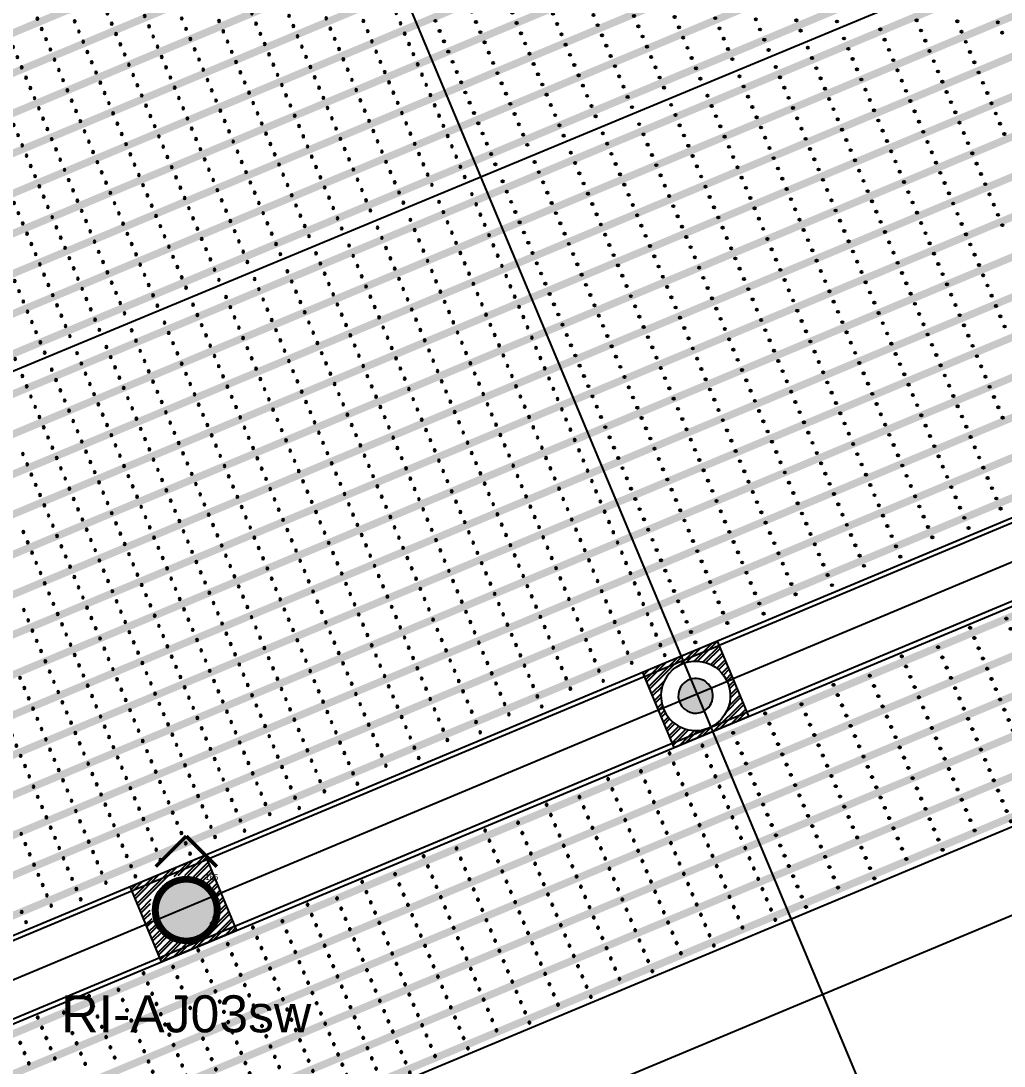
# Model space of a CAD drawing. Header units: millimetres. Extents: x 768159 to 833032, y -1374957 to -1225629.
# Drawn here: x 817467 to 820123, y -1276238 to -1273414 of the extents above; entities that cross this region are included whole.
import ezdxf
from ezdxf.enums import TextEntityAlignment as Align
from ezdxf.xclip import XClip

# ---------------------------------------------------------------- set-up
doc = ezdxf.new("R2010")
doc.units = ezdxf.units.MM
doc.header["$LTSCALE"] = 10
doc.header["$MEASUREMENT"] = 0
doc.header["$XCLIPFRAME"] = 0
doc.set_wipeout_variables(frame=1)
doc.linetypes.add('CENTER', pattern=[50.8, 31.75, -6.35, 6.35, -6.35])
for name, color, linetype in [('I—平顶—分格线', 8, 'Continuous'), ('I—平顶—喷淋', 21, 'Continuous'), ('I—平顶—暖通', 144, 'Continuous'), ('I—平顶—灯具', 62, 'Continuous'), ('I—平顶—造型', 122, 'Continuous')]:
    doc.layers.add(name, color=color, linetype=linetype)
doc.styles.add('ARIAL', font='arial.ttf')
doc.styles.get("Standard").update_dxf_attribs({"font": 'arial.ttf'})
doc.dimstyles.new('標準', dxfattribs={"dimtxt": 2.5, "dimasz": 0.8, "dimexe": 0, "dimexo": 0, "dimgap": 1, "dimtad": 1, "dimdec": 0, "dimzin": 0, "dimdsep": 46, "dimtxsty": 'Standard', "dimblk": 'DOT', "dimcen": 1, "dimaunit": 1, "dimadec": 3, "dimazin": 0, "dimtfac": 1, "dimtdec": 0, "dimtmove": 2, "dimatfit": 3, "dimfxl": 1, "dimtolj": 1, "dimtzin": 0, "dimarcsym": 0})

# ---------------------------------------------------------------- blocks, each defined once
blk = doc.blocks.new('100')
at = {"layer": 'I—平顶—分格线'}
for centre in [(-1050, -20), (-850, -20), (-650, -20), (-450, -20), (-250, -20), (-50, -20), (-950, -35), (-850, -50), (-750, -35), (-650, -50), (-550, -35), (-450, -50), (-350, -35), (-250, -50), (-150, -35), (-50, -50), (-950, -65), (-850, -80), (-750, -65), (-650, -80), (-550, -65), (-450, -80), (-350, -65), (-250, -80), (-150, -65), (-50, -80), (-950, -95), (-850, -110), (-750, -95), (-650, -110), (-550, -95), (-450, -110), (-350, -95), (-250, -110), (-150, -95), (-50, -110), (-950, -125), (-850, -140), (-750, -125), (-650, -140), (-550, -125), (-450, -140), (-350, -125), (-250, -140), (-150, -125), (-50, -140), (-950, -155), (-850, -170), (-750, -155), (-650, -170), (-550, -155), (-450, -170), (-350, -155), (-250, -170), (-150, -155), (-50, -170), (-950, -185), (-850, -200), (-750, -185), (-650, -200), (-550, -185), (-450, -200), (-350, -185), (-250, -200), (-150, -185), (-50, -200), (-950, -215), (-750, -215), (-550, -215), (-350, -215), (-150, -215), (-950, -245), (-850, -230), (-750, -245), (-650, -230), (-550, -245), (-450, -230), (-350, -245), (-250, -230), (-150, -245), (-50, -230), (-1050, -260), (-950, -275), (-850, -260), (-750, -275), (-650, -260), (-550, -275), (-450, -260), (-350, -275), (-250, -260), (-150, -275), (-50, -260), (-1050, -290), (-950, -305), (-850, -290), (-750, -305), (-650, -290), (-550, -305), (-450, -290), (-350, -305), (-250, -290), (-150, -305), (-50, -290), (-1050, -320), (-950, -335), (-850, -320), (-750, -335), (-650, -320), (-550, -335), (-450, -320), (-350, -335), (-250, -320), (-150, -335), (-50, -320), (-1050, -350), (-950, -365), (-850, -350), (-750, -365), (-650, -350), (-550, -365), (-450, -350), (-350, -365), (-250, -350), (-150, -365), (-50, -350), (-1050, -380), (-950, -395), (-850, -380), (-750, -395), (-650, -380), (-550, -395), (-450, -380), (-350, -395), (-250, -380), (-150, -395), (-50, -380), (-1050, -410), (-950, -425), (-850, -410), (-750, -425), (-650, -410), (-550, -425), (-450, -410), (-350, -425), (-250, -410), (-150, -425), (-50, -410), (-1050, -440), (-850, -440), (-650, -440), (-450, -440), (-250, -440), (-50, -440), (-1050, -470), (-950, -455), (-850, -470), (-750, -455), (-650, -470), (-550, -455), (-450, -470), (-350, -455), (-250, -470), (-150, -455), (-50, -470), (-1150, -485), (-1050, -500), (-950, -485), (-850, -500), (-750, -485), (-650, -500), (-550, -485), (-450, -500), (-350, -485), (-250, -500), (-150, -485), (-50, -500), (-1150, -515), (-1050, -530), (-950, -515), (-850, -530), (-750, -515), (-650, -530), (-550, -515), (-450, -530), (-350, -515), (-250, -530), (-150, -515), (-50, -530), (-1150, -545), (-1050, -560), (-950, -545), (-850, -560), (-750, -545), (-650, -560), (-550, -545), (-450, -560), (-350, -545), (-250, -560), (-150, -545), (-50, -560), (-1150, -575), (-1050, -590), (-950, -575), (-850, -590), (-750, -575), (-650, -590), (-550, -575), (-450, -590), (-350, -575), (-250, -590), (-150, -575), (-50, -590), (-1150, -605), (-1050, -620), (-950, -605), (-850, -620), (-750, -605), (-650, -620), (-550, -605), (-450, -620), (-350, -605), (-250, -620), (-150, -605), (-50, -620), (-1150, -635), (-1050, -650), (-950, -635), (-850, -650), (-750, -635), (-650, -650), (-550, -635), (-450, -650), (-350, -635), (-250, -650), (-150, -635), (-50, -650), (-1150, -665), (-1050, -680), (-950, -665), (-850, -680), (-750, -665), (-650, -680), (-550, -665), (-450, -680), (-350, -665), (-250, -680), (-150, -665), (-50, -680), (-1150, -695), (-950, -695), (-750, -695), (-550, -695), (-350, -695), (-150, -695), (-1150, -725), (-1050, -710), (-950, -725), (-850, -710), (-750, -725), (-650, -710), (-550, -725), (-450, -710), (-350, -725), (-250, -710), (-150, -725), (-50, -710), (-1250, -740), (-1150, -755), (-1050, -740), (-950, -755), (-850, -740), (-750, -755), (-650, -740), (-550, -755), (-450, -740), (-350, -755), (-250, -740), (-150, -755), (-50, -740), (-1250, -770), (-1150, -785), (-1050, -770), (-950, -785), (-850, -770), (-750, -785), (-650, -770), (-550, -785), (-450, -770), (-350, -785), (-250, -770), (-150, -785), (-50, -770), (-1250, -800), (-1150, -815), (-1050, -800), (-950, -815), (-850, -800), (-750, -815), (-650, -800), (-550, -815), (-450, -800), (-350, -815), (-250, -800), (-150, -815), (-50, -800), (-1250, -830), (-1150, -845), (-1050, -830), (-950, -845), (-850, -830), (-750, -845), (-650, -830), (-550, -845), (-450, -830), (-350, -845), (-250, -830), (-150, -845), (-50, -830), (-1250, -860), (-1150, -875), (-1050, -860), (-950, -875), (-850, -860), (-750, -875), (-650, -860), (-550, -875), (-450, -860), (-350, -875), (-250, -860), (-150, -875), (-50, -860), (-1250, -890), (-1150, -905), (-1050, -890), (-950, -905), (-850, -890), (-750, -905), (-650, -890), (-550, -905), (-450, -890), (-350, -905), (-250, -890), (-150, -905), (-50, -890), (-1250, -920), (-1050, -920), (-850, -920), (-650, -920), (-450, -920), (-250, -920), (-50, -920), (-1250, -950), (-1150, -935), (-1050, -950), (-950, -935), (-850, -950), (-750, -935), (-650, -950), (-550, -935), (-450, -950), (-350, -935), (-250, -950), (-150, -935), (-50, -950), (-1350, -965), (-1250, -980), (-1150, -965), (-1050, -980), (-950, -965), (-850, -980), (-750, -965), (-650, -980), (-550, -965), (-450, -980), (-350, -965), (-250, -980), (-150, -965), (-50, -980), (-1350, -995), (-1250, -1010), (-1150, -995), (-1050, -1010), (-950, -995), (-850, -1010), (-750, -995), (-650, -1010), (-550, -995), (-450, -1010), (-350, -995), (-250, -1010), (-150, -995), (-50, -1010), (-1350, -1025), (-1250, -1040), (-1150, -1025), (-1050, -1040), (-950, -1025), (-850, -1040), (-750, -1025), (-650, -1040), (-550, -1025), (-450, -1040), (-350, -1025), (-250, -1040), (-150, -1025), (-50, -1040), (-1350, -1055), (-1250, -1070), (-1150, -1055), (-1050, -1070), (-950, -1055), (-850, -1070), (-750, -1055), (-650, -1070), (-550, -1055), (-450, -1070), (-350, -1055), (-250, -1070), (-150, -1055), (-50, -1070), (-1350, -1085), (-1250, -1100), (-1150, -1085), (-1050, -1100), (-950, -1085), (-850, -1100), (-750, -1085), (-650, -1100), (-550, -1085), (-450, -1100), (-350, -1085), (-250, -1100), (-150, -1085), (-50, -1100), (-1350, -1115), (-1250, -1130), (-1150, -1115), (-1050, -1130), (-950, -1115), (-850, -1130), (-750, -1115), (-650, -1130), (-550, -1115), (-450, -1130), (-350, -1115), (-250, -1130), (-150, -1115), (-50, -1130), (-1350, -1145), (-1250, -1160), (-1150, -1145), (-1050, -1160), (-950, -1145), (-850, -1160), (-750, -1145), (-650, -1160), (-550, -1145), (-450, -1160), (-350, -1145), (-250, -1160), (-150, -1145), (-50, -1160), (-1350, -1175), (-1150, -1175), (-950, -1175), (-750, -1175), (-550, -1175), (-350, -1175), (-150, -1175), (-1350, -1205), (-1250, -1190), (-1150, -1205), (-1050, -1190), (-950, -1205), (-850, -1190), (-750, -1205), (-650, -1190), (-550, -1205), (-450, -1190), (-350, -1205), (-250, -1190), (-150, -1205), (-50, -1190), (-1450, -1220), (-1350, -1235), (-1250, -1220), (-1150, -1235), (-1050, -1220), (-950, -1235), (-850, -1220), (-750, -1235), (-650, -1220), (-550, -1235), (-450, -1220), (-350, -1235), (-250, -1220), (-150, -1235), (-50, -1220), (-1450, -1250), (-1350, -1265), (-1250, -1250), (-1150, -1265), (-1050, -1250), (-950, -1265), (-850, -1250), (-750, -1265), (-650, -1250), (-550, -1265), (-450, -1250), (-350, -1265), (-250, -1250), (-150, -1265), (-50, -1250), (-1350, -1295), (-1250, -1280), (-1150, -1295), (-1050, -1280), (-950, -1295), (-850, -1280), (-750, -1295), (-650, -1280), (-550, -1295), (-450, -1280), (-350, -1295), (-250, -1280), (-150, -1295), (-50, -1280), (-1250, -1310), (-1150, -1325), (-1050, -1310), (-950, -1325), (-850, -1310), (-750, -1325), (-650, -1310), (-550, -1325), (-450, -1310), (-350, -1325), (-250, -1310), (-150, -1325), (-50, -1310), (-1250, -1340), (-1150, -1355), (-1050, -1340), (-950, -1355), (-850, -1340), (-750, -1355), (-650, -1340), (-550, -1355), (-450, -1340), (-350, -1355), (-250, -1340), (-150, -1355), (-50, -1340), (-1050, -1370), (-950, -1385), (-850, -1370), (-750, -1385), (-650, -1370), (-550, -1385), (-450, -1370), (-350, -1385), (-250, -1370), (-150, -1385), (-50, -1370)]:
    blk.add_circle(centre, 3, dxfattribs=at)
blk = doc.blocks.new('7890')
at = {"layer": 'I—平顶—分格线', "color": 3}
for centre in [(-1910, -20), (-1750, -20), (-1590, -20), (-1430, -20), (-1270, -20), (-1110, -20), (-1910, -50), (-1830, -35), (-1750, -50), (-1670, -35), (-1590, -50), (-1510, -35), (-1430, -50), (-1350, -35), (-1270, -50), (-1190, -35), (-1110, -50), (-1030, -35), (-1830, -65), (-1750, -80), (-1670, -65), (-1590, -80), (-1510, -65), (-1430, -80), (-1350, -65), (-1270, -80), (-1190, -65), (-1110, -80), (-1030, -65), (-1830, -95), (-1750, -110), (-1670, -95), (-1590, -110), (-1510, -95), (-1430, -110), (-1350, -95), (-1270, -110), (-1190, -95), (-1110, -110), (-1030, -95), (-1830, -125), (-1750, -140), (-1670, -125), (-1590, -140), (-1510, -125), (-1430, -140), (-1350, -125), (-1270, -140), (-1190, -125), (-1110, -140), (-1030, -125), (-1830, -155), (-1750, -170), (-1670, -155), (-1590, -170), (-1510, -155), (-1430, -170), (-1350, -155), (-1270, -170), (-1190, -155), (-1110, -170), (-1030, -155), (-1830, -185), (-1750, -200), (-1670, -185), (-1590, -200), (-1510, -185), (-1430, -200), (-1350, -185), (-1270, -200), (-1190, -185), (-1110, -200), (-1030, -185), (-1830, -215), (-1670, -215), (-1510, -215), (-1350, -215), (-1190, -215), (-1030, -215), (-1830, -245), (-1750, -230), (-1670, -245), (-1590, -230), (-1510, -245), (-1430, -230), (-1350, -245), (-1270, -230), (-1190, -245), (-1110, -230), (-1030, -245), (-1750, -260), (-1670, -275), (-1590, -260), (-1510, -275), (-1430, -260), (-1350, -275), (-1270, -260), (-1190, -275), (-1110, -260), (-1030, -275), (-1750, -290), (-1670, -305), (-1590, -290), (-1510, -305), (-1430, -290), (-1350, -305), (-1270, -290), (-1190, -305), (-1110, -290), (-1030, -305), (-1750, -320), (-1670, -335), (-1590, -320), (-1510, -335), (-1430, -320), (-1350, -335), (-1270, -320), (-1190, -335), (-1110, -320), (-1030, -335), (-1830, -365), (-1750, -350), (-1670, -365), (-1590, -350), (-1510, -365), (-1430, -350), (-1350, -365), (-1270, -350), (-1190, -365), (-1110, -350), (-1030, -365), (-1910, -380), (-1830, -395), (-1750, -380), (-1670, -395), (-1590, -380), (-1510, -395), (-1430, -380), (-1350, -395), (-1270, -380), (-1190, -395), (-1110, -380), (-1030, -395), (-1910, -410), (-1830, -425), (-1750, -410), (-1670, -425), (-1590, -410), (-1510, -425), (-1430, -410), (-1350, -425), (-1270, -410), (-1190, -425), (-1110, -410), (-1030, -425), (-1910, -440), (-1750, -440), (-1590, -440), (-1430, -440), (-1270, -440), (-1110, -440), (-1910, -470), (-1830, -455), (-1750, -470), (-1670, -455), (-1590, -470), (-1510, -455), (-1430, -470), (-1350, -455), (-1270, -470), (-1190, -455), (-1110, -470), (-1030, -455), (-1910, -500), (-1830, -485), (-1750, -500), (-1670, -485), (-1590, -500), (-1510, -485), (-1430, -500), (-1350, -485), (-1270, -500), (-1190, -485), (-1110, -500), (-1030, -485), (-1910, -530), (-1830, -515), (-1750, -530), (-1670, -515), (-1590, -530), (-1510, -515), (-1430, -530), (-1350, -515), (-1270, -530), (-1190, -515), (-1110, -530), (-1030, -515), (-1830, -545), (-1670, -545), (-1590, -560), (-1510, -545), (-1430, -560), (-1350, -545), (-1270, -560), (-1190, -545), (-1110, -560), (-1030, -545), (-1670, -575), (-1590, -590), (-1510, -575), (-1430, -590), (-1350, -575), (-1270, -590), (-1190, -575), (-1110, -590), (-1030, -575), (-1670, -605), (-1590, -620), (-1510, -605), (-1430, -620), (-1350, -605), (-1270, -620), (-1190, -605), (-1110, -620), (-1030, -605), (-1670, -635), (-1590, -650), (-1510, -635), (-1430, -650), (-1350, -635), (-1270, -650), (-1190, -635), (-1110, -650), (-1030, -635), (-1590, -680), (-1510, -665), (-1430, -680), (-1350, -665), (-1270, -680), (-1190, -665), (-1110, -680), (-1030, -665), (-1510, -695), (-1350, -695), (-1190, -695), (-1030, -695), (-1590, -710), (-1510, -725), (-1430, -710), (-1350, -725), (-1270, -710), (-1190, -725), (-1110, -710), (-1030, -725), (-1590, -740), (-1510, -755), (-1430, -740), (-1350, -755), (-1270, -740), (-1190, -755), (-1110, -740), (-1030, -755), (-1590, -770), (-1510, -785), (-1430, -770), (-1350, -785), (-1270, -770), (-1190, -785), (-1110, -770), (-1030, -785), (-1590, -800), (-1510, -815), (-1430, -800), (-1350, -815), (-1270, -800), (-1190, -815), (-1110, -800), (-1030, -815), (-1510, -845), (-1430, -830), (-1350, -845), (-1270, -830), (-1190, -845), (-1110, -830), (-1030, -845), (-1510, -875), (-1430, -860), (-1350, -875), (-1270, -860), (-1190, -875), (-1110, -860), (-1030, -875), (-1510, -905), (-1430, -890), (-1350, -905), (-1270, -890), (-1190, -905), (-1110, -890), (-1030, -905), (-1430, -920), (-1270, -920), (-1110, -920), (-1510, -935), (-1430, -950), (-1350, -935), (-1270, -950), (-1190, -935), (-1110, -950), (-1030, -935), (-1510, -965), (-1430, -980), (-1350, -965), (-1270, -980), (-1190, -965), (-1110, -980), (-1030, -965), (-1510, -995), (-1430, -1010), (-1350, -995), (-1270, -1010), (-1190, -995), (-1110, -1010), (-1030, -995), (-1430, -1040), (-1350, -1025), (-1270, -1040), (-1190, -1025), (-1110, -1040), (-1030, -1025), (-1430, -1070), (-1350, -1055), (-1270, -1070), (-1190, -1055), (-1110, -1070), (-1030, -1055), (-1430, -1100), (-1350, -1085), (-1270, -1100), (-1190, -1085), (-1110, -1100), (-1030, -1085), (-1430, -1130), (-1350, -1115), (-1270, -1130), (-1190, -1115), (-1110, -1130), (-1030, -1115), (-1430, -1160), (-1350, -1145), (-1270, -1160), (-1190, -1145), (-1110, -1160), (-1030, -1145), (-1350, -1175), (-1190, -1175), (-1030, -1175), (-1430, -1190), (-1350, -1205), (-1270, -1190), (-1190, -1205), (-1110, -1190), (-1030, -1205), (-1350, -1235), (-1270, -1220), (-1190, -1235), (-1110, -1220), (-1030, -1235), (-1350, -1265), (-1270, -1250), (-1190, -1265), (-1110, -1250), (-1030, -1265), (-1350, -1295), (-1270, -1280), (-1190, -1295), (-1110, -1280), (-1030, -1295), (-1350, -1325), (-1270, -1310), (-1190, -1325), (-1110, -1310), (-1030, -1325), (-1350, -1355), (-1270, -1340), (-1190, -1355), (-1110, -1340), (-1030, -1355), (-1350, -1385), (-1270, -1370), (-1190, -1385), (-1110, -1370), (-1030, -1385)]:
    blk.add_circle(centre, 3, dxfattribs=at)
at = {"layer": 'I—平顶—分格线'}
for centre in [(-940, -20), (-760, -20), (-580, -20), (-400, -20), (-220, -20), (-40, -20), (-940, -50), (-850, -35), (-760, -50), (-670, -35), (-580, -50), (-490, -35), (-400, -50), (-310, -35), (-220, -50), (-130, -35), (-40, -50), (-940, -80), (-850, -65), (-760, -80), (-670, -65), (-580, -80), (-490, -65), (-400, -80), (-310, -65), (-220, -80), (-130, -65), (-40, -80), (-940, -110), (-850, -95), (-760, -110), (-670, -95), (-580, -110), (-490, -95), (-400, -110), (-310, -95), (-220, -110), (-130, -95), (-40, -110), (-940, -140), (-850, -125), (-760, -140), (-670, -125), (-580, -140), (-490, -125), (-400, -140), (-310, -125), (-220, -140), (-130, -125), (-40, -140), (-940, -170), (-850, -155), (-760, -170), (-670, -155), (-580, -170), (-490, -155), (-400, -170), (-310, -155), (-220, -170), (-130, -155), (-40, -170), (-940, -200), (-850, -185), (-760, -200), (-670, -185), (-580, -200), (-490, -185), (-400, -200), (-310, -185), (-220, -200), (-130, -185), (-40, -200), (-850, -215), (-670, -215), (-490, -215), (-310, -215), (-130, -215), (-940, -230), (-850, -245), (-760, -230), (-670, -245), (-580, -230), (-490, -245), (-400, -230), (-310, -245), (-220, -230), (-130, -245), (-40, -230), (-940, -260), (-850, -275), (-760, -260), (-670, -275), (-580, -260), (-490, -275), (-400, -260), (-310, -275), (-220, -260), (-130, -275), (-40, -260), (-940, -290), (-850, -305), (-760, -290), (-670, -305), (-580, -290), (-490, -305), (-400, -290), (-310, -305), (-220, -290), (-130, -305), (-40, -290), (-940, -320), (-850, -335), (-760, -320), (-670, -335), (-580, -320), (-490, -335), (-400, -320), (-310, -335), (-220, -320), (-130, -335), (-40, -320), (-940, -350), (-850, -365), (-760, -350), (-670, -365), (-580, -350), (-490, -365), (-400, -350), (-310, -365), (-220, -350), (-130, -365), (-40, -350), (-940, -380), (-850, -395), (-760, -380), (-670, -395), (-580, -380), (-490, -395), (-400, -380), (-310, -395), (-220, -380), (-130, -395), (-40, -380), (-940, -410), (-850, -425), (-760, -410), (-670, -425), (-580, -410), (-490, -425), (-400, -410), (-310, -425), (-220, -410), (-130, -425), (-40, -410), (-940, -440), (-760, -440), (-580, -440), (-400, -440), (-220, -440), (-40, -440), (-940, -470), (-850, -455), (-760, -470), (-670, -455), (-580, -470), (-490, -455), (-400, -470), (-310, -455), (-220, -470), (-130, -455), (-40, -470), (-940, -500), (-850, -485), (-760, -500), (-670, -485), (-580, -500), (-490, -485), (-400, -500), (-310, -485), (-220, -500), (-130, -485), (-40, -500), (-940, -530), (-850, -515), (-760, -530), (-670, -515), (-580, -530), (-490, -515), (-400, -530), (-310, -515), (-220, -530), (-130, -515), (-40, -530), (-940, -560), (-850, -545), (-760, -560), (-670, -545), (-580, -560), (-490, -545), (-400, -560), (-310, -545), (-220, -560), (-130, -545), (-40, -560), (-940, -590), (-850, -575), (-760, -590), (-670, -575), (-580, -590), (-490, -575), (-400, -590), (-310, -575), (-220, -590), (-130, -575), (-40, -590), (-940, -620), (-850, -605), (-760, -620), (-670, -605), (-580, -620), (-490, -605), (-400, -620), (-310, -605), (-220, -620), (-130, -605), (-40, -620), (-940, -650), (-850, -635), (-760, -650), (-670, -635), (-580, -650), (-490, -635), (-400, -650), (-310, -635), (-220, -650), (-130, -635), (-40, -650), (-940, -680), (-850, -665), (-760, -680), (-670, -665), (-580, -680), (-490, -665), (-400, -680), (-310, -665), (-220, -680), (-130, -665), (-40, -680), (-850, -695), (-670, -695), (-490, -695), (-310, -695), (-130, -695), (-940, -710), (-850, -725), (-760, -710), (-670, -725), (-580, -710), (-490, -725), (-400, -710), (-310, -725), (-220, -710), (-130, -725), (-40, -710), (-940, -740), (-850, -755), (-760, -740), (-670, -755), (-580, -740), (-490, -755), (-400, -740), (-310, -755), (-220, -740), (-130, -755), (-40, -740), (-940, -770), (-850, -785), (-760, -770), (-670, -785), (-580, -770), (-490, -785), (-400, -770), (-310, -785), (-220, -770), (-130, -785), (-40, -770), (-940, -800), (-850, -815), (-760, -800), (-670, -815), (-580, -800), (-490, -815), (-400, -800), (-310, -815), (-220, -800), (-130, -815), (-40, -800), (-940, -830), (-850, -845), (-760, -830), (-670, -845), (-580, -830), (-490, -845), (-400, -830), (-310, -845), (-220, -830), (-130, -845), (-40, -830), (-940, -860), (-850, -875), (-760, -860), (-670, -875), (-580, -860), (-490, -875), (-400, -860), (-310, -875), (-220, -860), (-130, -875), (-40, -860), (-940, -890), (-850, -905), (-760, -890), (-670, -905), (-580, -890), (-490, -905), (-400, -890), (-310, -905), (-220, -890), (-130, -905), (-40, -890), (-940, -920), (-760, -920), (-580, -920), (-400, -920), (-220, -920), (-40, -920), (-940, -950), (-850, -935), (-760, -950), (-670, -935), (-580, -950), (-490, -935), (-400, -950), (-310, -935), (-220, -950), (-130, -935), (-40, -950), (-940, -980), (-850, -965), (-760, -980), (-670, -965), (-580, -980), (-490, -965), (-400, -980), (-310, -965), (-220, -980), (-130, -965), (-40, -980), (-940, -1010), (-850, -995), (-760, -1010), (-670, -995), (-580, -1010), (-490, -995), (-400, -1010), (-310, -995), (-220, -1010), (-130, -995), (-40, -1010), (-940, -1040), (-850, -1025), (-760, -1040), (-670, -1025), (-580, -1040), (-490, -1025), (-400, -1040), (-310, -1025), (-220, -1040), (-130, -1025), (-40, -1040), (-940, -1070), (-850, -1055), (-760, -1070), (-670, -1055), (-580, -1070), (-490, -1055), (-400, -1070), (-310, -1055), (-220, -1070), (-130, -1055), (-40, -1070), (-940, -1100), (-850, -1085), (-760, -1100), (-670, -1085), (-580, -1100), (-490, -1085), (-400, -1100), (-310, -1085), (-220, -1100), (-130, -1085), (-40, -1100), (-940, -1130), (-850, -1115), (-760, -1130), (-670, -1115), (-580, -1130), (-490, -1115), (-400, -1130), (-310, -1115), (-220, -1130), (-130, -1115), (-40, -1130), (-940, -1160), (-850, -1145), (-760, -1160), (-670, -1145), (-580, -1160), (-490, -1145), (-400, -1160), (-310, -1145), (-220, -1160), (-130, -1145), (-40, -1160), (-850, -1175), (-670, -1175), (-490, -1175), (-310, -1175), (-130, -1175), (-940, -1190), (-850, -1205), (-760, -1190), (-670, -1205), (-580, -1190), (-490, -1205), (-400, -1190), (-310, -1205), (-220, -1190), (-130, -1205), (-40, -1190), (-940, -1220), (-850, -1235), (-760, -1220), (-670, -1235), (-580, -1220), (-490, -1235), (-400, -1220), (-310, -1235), (-220, -1220), (-130, -1235), (-40, -1220), (-940, -1250), (-850, -1265), (-760, -1250), (-670, -1265), (-580, -1250), (-490, -1265), (-400, -1250), (-310, -1265), (-220, -1250), (-130, -1265), (-40, -1250), (-940, -1280), (-850, -1295), (-760, -1280), (-670, -1295), (-580, -1280), (-490, -1295), (-400, -1280), (-310, -1295), (-220, -1280), (-130, -1295), (-40, -1280), (-940, -1310), (-850, -1325), (-760, -1310), (-670, -1325), (-580, -1310), (-490, -1325), (-400, -1310), (-310, -1325), (-220, -1310), (-130, -1325), (-40, -1310), (-940, -1340), (-850, -1355), (-760, -1340), (-670, -1355), (-580, -1340), (-490, -1355), (-400, -1340), (-310, -1355), (-220, -1340), (-130, -1355), (-40, -1340), (-940, -1370), (-850, -1385), (-760, -1370), (-670, -1385), (-580, -1370), (-490, -1385), (-400, -1370), (-310, -1385), (-220, -1370), (-130, -1385), (-40, -1370)]:
    blk.add_circle(centre, 3, dxfattribs=at)
at = {"layer": 'I—平顶—分格线', "color": 1}
for centre in [(-1980, -425), (-2050, -440), (-2050, -470), (-1980, -455), (-2050, -500), (-1980, -485), (-1980, -515), (-1980, -545)]:
    blk.add_circle(centre, 3, dxfattribs=at)
blk = doc.blocks.new('*U326')
for p, q in [((-1944.1, 80.6), (6265.1, 80.6)), ((-1939.3, 75.9), (6260.4, 75.9)), ((-1939.3, 40.3), (6260.4, 40.3)), ((6265.1, 0), (-1944.1, 0)), ((6260.4, 4.7), (-1939.3, 4.7))]:
    blk.add_line(p, q)
blk = doc.blocks.new('*D175')
at = {"layer": 'Defpoints', "color": 0, "transparency": 16777216}
for p in [(82.5, 69.3), (82.5, 0), (-82.5, 0)]:
    blk.add_point(p, dxfattribs=at)
at = {"color": 0, "transparency": 16777216, "insert": (69.3, 88.9), "char_height": 15, "attachment_point": 5}
blk.add_mtext('\\A1;165', dxfattribs=at)
blk = doc.blocks.new('_Dot')
at = {"color": 0, "linetype": 'ByBlock', "lineweight": -2}
blk.add_line((-0.5, 0), (-1, 0), dxfattribs=at)
at = {"color": 0, "linetype": 'ByBlock', "const_width": 0.5}
blk.add_lwpolyline([(-0.25, 0, 1), (0.25, 0, 1)], format="xyb", close=True, dxfattribs=at)
blk = doc.blocks.new('上下喷1111')
h = blk.add_hatch(color=256)
h.dxf.hatch_style = 1
edge = h.paths.add_edge_path()
edge.add_arc((0, 0), 0.5, 0, 180)
edge.add_arc((0, 0), 0.5, 180, 360)
at = {"elevation": 0}
for points in [[(-1, 0, -1), (1, 0, 0.084041)], [(-1, 0, 1), (1, 0, -0.084041)]]:
    blk.add_lwpolyline(points, format="xyb", dxfattribs=at)
blk.add_lwpolyline([(0.5, 0, 1), (-0.5, 0, 1)], format="xyb", close=True, dxfattribs=at)
blk = doc.blocks.new('*U171')
h = blk.add_hatch(color=256)
edge = h.paths.add_edge_path()
edge.add_arc((0, 0), 82.5, -90, 90, ccw=False)
edge.add_arc((0, 0), 82.5, 90, 270, ccw=False)
at = {"const_width": 16.5}
blk.add_lwpolyline([(82.5, 0, 0.414214), (0, 82.5, 0.414214), (-82.5, 0, 0.414214), (0, -82.5, 0.414214)], format="xyb", close=True, dxfattribs=at)
dim = blk.add_linear_dim(base=(82.5, 69.3), p1=(-82.5, 0), p2=(82.5, 0), dimstyle='標準', override={"dimtxt": 15, "dimgap": 5, "dimse1": 1, "dimse2": 1, "dimsd1": 1, "dimsd2": 1})
dim.commit()
dim.dimension.update_dxf_attribs({"geometry": '*D175', "text_midpoint": (69.3, 88.9), "dimtype": 160})
blk = doc.blocks.new('*U172')
at = {"const_width": 10}
for points in [[(0, 200), (-82.5, 117.5)], [(0, 200), (82.5, 117.5)]]:
    blk.add_lwpolyline(points, dxfattribs=at)
blk.add_blockref('*U171', (0, 0))
at = {"style": 'ARIAL'}
blk.add_text('RI-AJ03sw', height=100, dxfattribs=at).set_placement((0, -280.2), align=Align.MIDDLE_CENTER)
blk.add_text('RI-AJ03sw', height=100, dxfattribs=at).set_placement((0, -280.2), align=Align.MIDDLE_CENTER)
blk = doc.blocks.new('P1-T2')
at = {"layer": 'I—平顶—分格线'}
for points in [[(-2809.9, -23.6), (-2863, -22432.8)], [(-670, -20), (-670, -22429.3)], [(-450, -20), (-450, -22429.3)]]:
    blk.add_lwpolyline(points, dxfattribs=at)
at = {"layer": 'I—平顶—灯具', "linetype": 'CENTER', "ltscale": 0.01, "const_width": 20}
for points in [[(-3690, -20), (-3690, -22429.3)], [(-3590, -20), (-3590, -22429.3)], [(-3490, -20), (-3490, -22429.3)], [(-3390, -20), (-3390, -22429.3)], [(-3290, -20), (-3290, -22429.3)], [(-3190, -20), (-3190, -22429.3)], [(-3090, -20), (-3090, -22429.3)], [(-2990, -20), (-2990, -22429.3)], [(-2890, -20), (-2890, -22429.3)], [(-2790, -20), (-2790, -22429.3)], [(-2690, -20), (-2690, -22429.3)], [(-2590, -20), (-2590, -22429.3)], [(-2490, -20), (-2490, -22429.3)], [(-2390, -20), (-2390, -22429.3)], [(-2290, -20), (-2290, -22449.3)], [(-2190, -20), (-2190, -22449.3)], [(-2090, -20), (-2090, -22449.3)], [(-1990, -20), (-1990, -22429.3)], [(-1890, -20), (-1890, -22429.3)], [(-1790, -20), (-1790, -22429.3)], [(-1690, -20), (-1690, -22429.3)], [(-1590, -20), (-1590, -22429.3)], [(-1490, -20), (-1490, -22429.3)], [(-1195, -20), (-1195, -22429.3)], [(-1095, -20), (-1095, -22429.3)], [(-995, -20), (-995, -22429.3)], [(-895, -20), (-895, -22429.3)], [(-795, -20), (-795, -22429.3)], [(-695, -20), (-695, -22429.3)]]:
    blk.add_lwpolyline(points, dxfattribs=at)
at = {"layer": 'I—平顶—分格线', "rotation": 270}
for p in [(-2840, -14224.7), (-1440, -14224.7)]:
    blk.add_blockref('100', p, dxfattribs=at)
at = {"layer": 'I—平顶—分格线', "xscale": -0.9999999999999996, "rotation": 270}
for p in [(-2840, -14224.6), (-1440, -14224.6)]:
    blk.add_blockref('7890', p, dxfattribs=at)
for points in [[(-1440, -14118.2), (-1440, -14338.2), (-1220, -14338.2), (-1220, -14118.2)], [(-1220, -15618.2), (-1220, -15838.2), (-1440, -15838.2), (-1440, -15618.2)]]:
    blk.add_wipeout(points).dxf.layer = 'I—平顶—造型'
at = {"layer": 'I—平顶—分格线'}
h = blk.add_hatch(dxfattribs=at)
h.set_pattern_fill('ANSI32', color=256, scale=2, angle=-112.6844)
h.set_pattern_definition([(292.3155952, (1491410.106, 243779.146), (17.62327694, 7.23343693), []), (292.3155952, (1491406.642, 243770.86), (17.62327694, 7.23343693), [])])
edge = h.paths.add_edge_path()
edge.add_arc((-1326.4, -14229.7), 93.8, -112.6844, 247.3156)
h.paths.add_polyline_path([(-1440, -14118.2), (-1440, -14338.2), (-1220, -14338.2), (-1220, -14118.2)])
h = blk.add_hatch(dxfattribs=at)
h.set_pattern_fill('ANSI32', color=256, scale=2, angle=-112.6844)
h.set_pattern_definition([(292.3155952, (1488390.085, 242279.154), (17.62327694, 7.23343693), []), (292.3155952, (1488386.622, 242270.868), (17.62327694, 7.23343693), [])])
edge = h.paths.add_edge_path(flags=16)
edge.add_arc((-1333.6, -15729.7), 86.7, 292.6844, 652.6844, ccw=False)
h.paths.add_polyline_path([(-1220, -15618.2), (-1220, -15838.2), (-1440, -15838.2), (-1440, -15618.2)])
blk.add_lwpolyline([(-5690.8, -14224.7), (-10.8, -14224.7)], dxfattribs=at)
at = {"layer": 'I—平顶—造型'}
for points in [[(-1440, -14118.2), (-1440, -14338.2), (-1220, -14338.2), (-1220, -14118.2)], [(-1220, -15618.2), (-1220, -15838.2), (-1440, -15838.2), (-1440, -15618.2)]]:
    blk.add_lwpolyline(points, close=True, dxfattribs=at)
blk.add_circle((-1322.9, -15722.6), 90, dxfattribs=at)
at = {"layer": 'I—平顶—分格线'}
ref = blk.add_blockref('100', (-665, -14224.7), dxfattribs=dict(at, rotation=270))
XClip(ref).set_block_clipping_path([(-14224.6546084292, -555.0000515932), (8224.6546084292, -5.000051949)])
ref = blk.add_blockref('7890', (-665, -14224.6), dxfattribs=dict(at, xscale=-0.9999999999999996, rotation=270))
XClip(ref).set_block_clipping_path([(-8224.7051508586, -555.0000256187), (14224.6040659998, -5.0000259745)])
at = {"layer": 'I—平顶—喷淋', "extrusion": (-1.15177e-08, 9.28553e-09, 1), "xscale": 93.75000000000007, "yscale": 93.75000000000007, "zscale": 93.75000000000007, "rotation": 26.39356275663607}
blk.add_blockref('上下喷1111', (-1326.4, -14229.7, 0), dxfattribs=at)
at = {"layer": 'I—平顶—暖通', "xscale": -2.729779416098289, "yscale": 2.729779416098289, "zscale": 2.729779416098289, "rotation": 270}
blk.add_blockref('*U326', (-1440, -17122.5), dxfattribs=at)
at = {"layer": 'I—平顶—灯具', "linetype": 'CENTER', "ltscale": 0.002, "rotation": 67.30588384054678}
blk.add_blockref('*U172', (-1322.9, -15722.6), dxfattribs=at)

msp = doc.modelspace()

# ---------------------------------------------------------------- block references
at = {"rotation": 292.6891305224073}
msp.add_blockref('P1-T2', (832929.7, -1270972.1, 0), dxfattribs=at)

doc.saveas('drawing.dxf')
